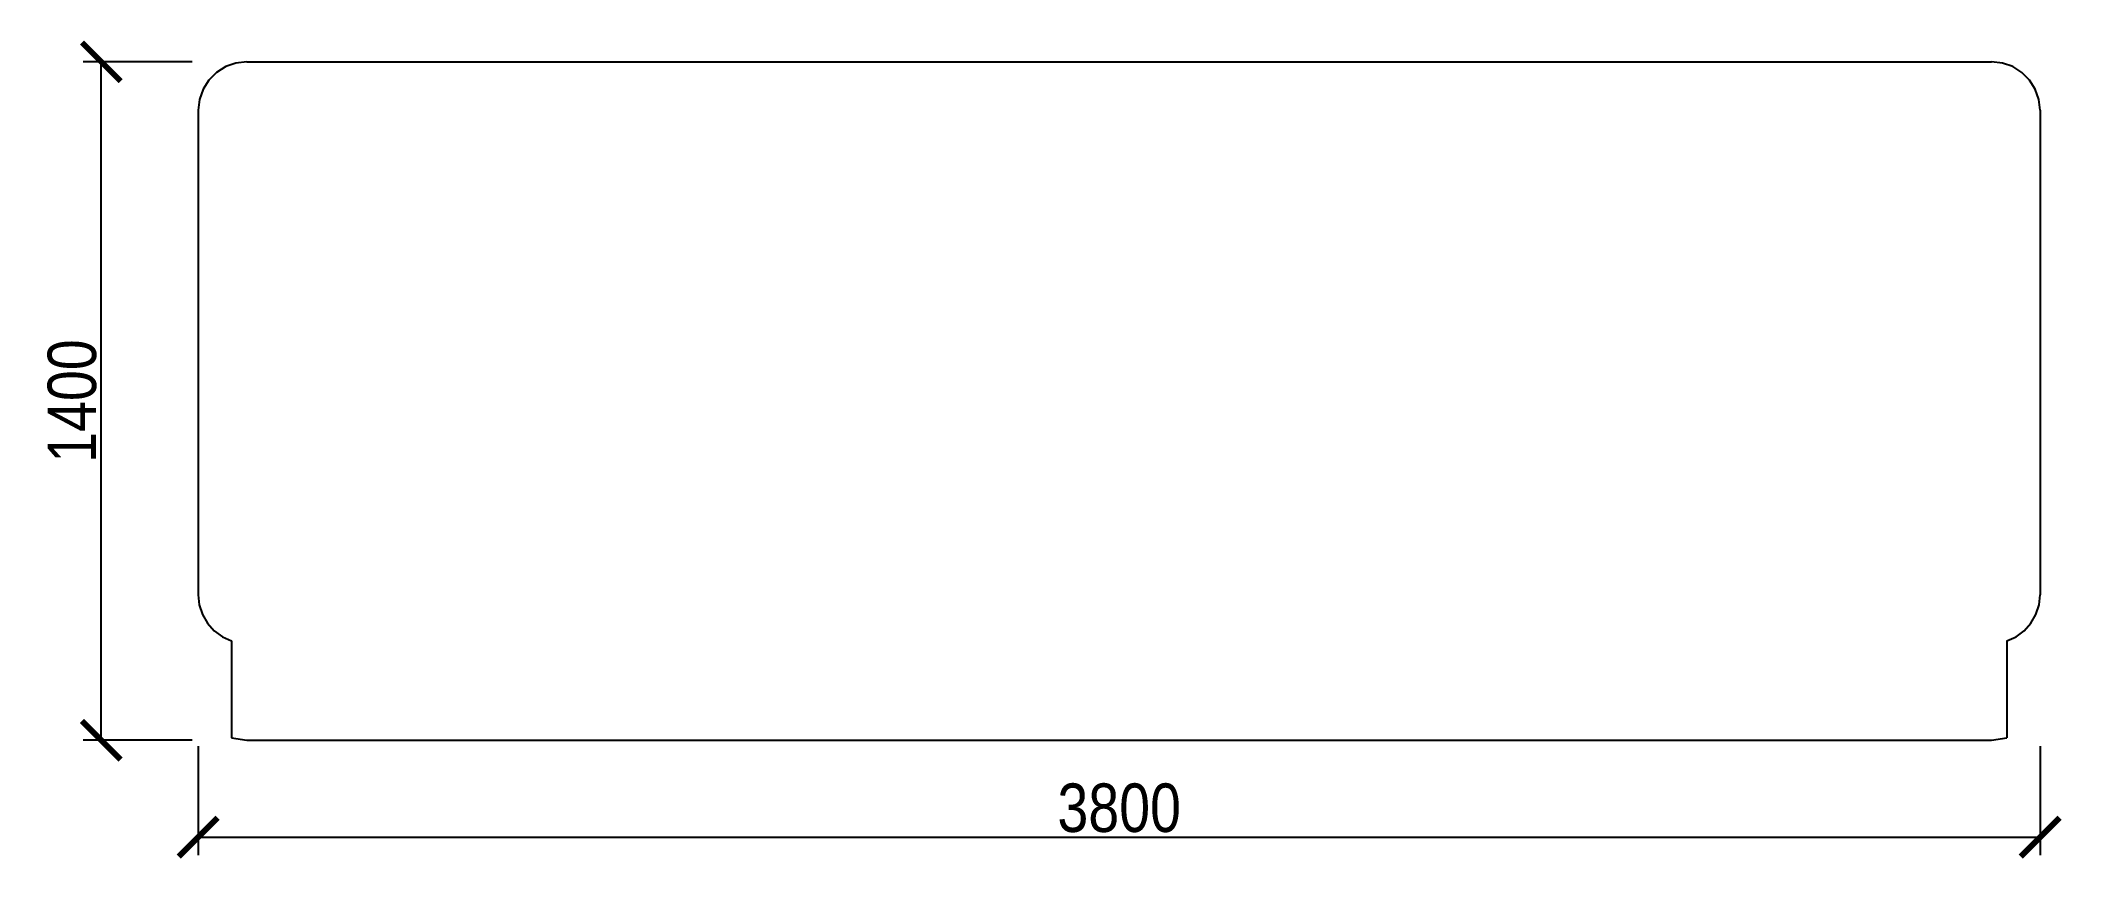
# Model space of a CAD drawing. Header units: metres. Extents: x -60 to 12.4, y -60.4 to 17.4.
# Drawn here: x -29.26 to 12.44, y 0.56 to 17.44 of the extents above; entities outside this region: 1.
import ezdxf

# ---------------------------------------------------------------- set-up
doc = ezdxf.new("R2010")
doc.units = ezdxf.units.M
doc.layers.add('WINDOW', color=7, linetype='Continuous')
doc.styles.add('OpenSansCondensed-Light', font='OpenSansCondensed-Light.ttf')
doc.dimstyles.new('EZDXF', dxfattribs={"dimtxt": 0.25, "dimasz": 0.175, "dimexe": 0.375, "dimexo": 0.125, "dimgap": 0.1, "dimtad": 1, "dimlfac": 100, "dimzin": 12, "dimdsep": 46, "dimtxsty": 'OpenSansCondensed-Light', "dimblk": 'ARCHTICK', "dimcen": 2.5, "dimazin": 3, "dimtfac": 0.5, "dimtmove": 2, "dimatfit": 3})

# ---------------------------------------------------------------- blocks, each defined once
blk = doc.blocks.new('_ARCHTICK')
at = {"color": 0, "linetype": 'BYBLOCK', "const_width": 0.15}
blk.add_lwpolyline([(-0.5, -0.5), (0.5, 0.5)], dxfattribs=at)

msp = doc.modelspace()

# ---------------------------------------------------------------- linework, layer by layer
at = {"layer": 'WINDOW'}
for points in [[(-25, 17), (-25.22252, 16.97493), (-25.43388, 16.90097), (-25.62349, 16.78183), (-25.78183, 16.62349), (-25.90097, 16.43388), (-25.97493, 16.22252), (-26, 16)], [(-25, 17), (-24.8, 17), (-24.6, 17), (-24.4, 17), (-24.2, 17), (-24, 17), (-23.8, 17), (-23.6, 17), (-23.4, 17), (-23.2, 17), (-23, 17), (-22.8, 17), (-22.6, 17), (-22.4, 17), (-22.2, 17), (-22, 17), (-21.8, 17), (-21.6, 17), (-21.4, 17), (-21.2, 17), (-21, 17), (-20.8, 17), (-20.6, 17), (-20.4, 17), (-20.2, 17), (-20, 17), (-19.8, 17), (-19.6, 17), (-19.4, 17), (-19.2, 17), (-19, 17), (-18.8, 17), (-18.6, 17), (-18.4, 17), (-18.2, 17), (-18, 17), (-17.8, 17), (-17.6, 17), (-17.4, 17), (-17.2, 17), (-17, 17), (-16.8, 17), (-16.6, 17), (-16.4, 17), (-16.2, 17), (-16, 17), (-15.8, 17), (-15.6, 17), (-15.4, 17), (-15.2, 17), (-15, 17), (-14.8, 17), (-14.6, 17), (-14.4, 17), (-14.2, 17), (-14, 17), (-13.8, 17), (-13.6, 17), (-13.4, 17), (-13.2, 17), (-13, 17), (-12.8, 17), (-12.6, 17), (-12.4, 17), (-12.2, 17), (-12, 17), (-11.8, 17), (-11.6, 17), (-11.4, 17), (-11.2, 17), (-11, 17), (-10.8, 17), (-10.6, 17), (-10.4, 17), (-10.2, 17), (-10, 17), (-9.8, 17), (-9.6, 17), (-9.4, 17), (-9.2, 17), (-9, 17), (-8.8, 17), (-8.6, 17), (-8.4, 17), (-8.2, 17), (-8, 17), (-7.8, 17), (-7.6, 17), (-7.4, 17), (-7.2, 17), (-7, 17), (-6.8, 17), (-6.6, 17), (-6.4, 17), (-6.2, 17), (-6, 17), (-5.8, 17), (-5.6, 17), (-5.4, 17), (-5.2, 17), (-5, 17), (-4.8, 17), (-4.6, 17), (-4.4, 17), (-4.2, 17), (-4, 17), (-3.8, 17), (-3.6, 17), (-3.4, 17), (-3.2, 17), (-3, 17), (-2.8, 17), (-2.6, 17), (-2.4, 17), (-2.2, 17), (-2, 17), (-1.8, 17), (-1.6, 17), (-1.4, 17), (-1.2, 17), (-1, 17), (-0.8, 17), (-0.6, 17), (-0.4, 17), (-0.2, 17), (0, 17), (0.2, 17), (0.4, 17), (0.6, 17), (0.8, 17), (1, 17), (1.2, 17), (1.4, 17), (1.6, 17), (1.8, 17), (2, 17), (2.2, 17), (2.4, 17), (2.6, 17), (2.8, 17), (3, 17), (3.2, 17), (3.4, 17), (3.6, 17), (3.8, 17), (4, 17), (4.2, 17), (4.4, 17), (4.6, 17), (4.8, 17), (5, 17), (5.2, 17), (5.4, 17), (5.6, 17), (5.8, 17), (6, 17), (6.2, 17), (6.4, 17), (6.6, 17), (6.8, 17), (7, 17), (7.2, 17), (7.4, 17), (7.6, 17), (7.8, 17), (8, 17), (8.2, 17), (8.4, 17), (8.6, 17), (8.8, 17), (9, 17), (9.2, 17), (9.4, 17), (9.6, 17), (9.8, 17), (10, 17), (10.2, 17), (10.4, 17), (10.6, 17), (10.8, 17), (11, 17)], [(12, 16), (11.97493, 16.22252), (11.90097, 16.43388), (11.78183, 16.62349), (11.62349, 16.78183), (11.43388, 16.90097), (11.22252, 16.97493), (11, 17)], [(-26, 16), (-26, 15.8), (-26, 15.6), (-26, 15.4), (-26, 15.2), (-26, 15), (-26, 14.8), (-26, 14.6), (-26, 14.4), (-26, 14.2), (-26, 14), (-26, 13.8), (-26, 13.6), (-26, 13.4), (-26, 13.2), (-26, 13), (-26, 12.8), (-26, 12.6), (-26, 12.4), (-26, 12.2), (-26, 12), (-26, 11.8), (-26, 11.6), (-26, 11.4), (-26, 11.2), (-26, 11), (-26, 10.8), (-26, 10.6), (-26, 10.4), (-26, 10.2), (-26, 10), (-26, 9.8), (-26, 9.6), (-26, 9.4), (-26, 9.2), (-26, 9), (-26, 8.8), (-26, 8.6), (-26, 8.4), (-26, 8.2), (-26, 8), (-26, 7.8), (-26, 7.6), (-26, 7.4), (-26, 7.2), (-26, 7), (-26, 6.8), (-26, 6.6), (-26, 6.4), (-26, 6.2), (-26, 6)], [(12, 16), (12, 15.8), (12, 15.6), (12, 15.4), (12, 15.2), (12, 15), (12, 14.8), (12, 14.6), (12, 14.4), (12, 14.2), (12, 14), (12, 13.8), (12, 13.6), (12, 13.4), (12, 13.2), (12, 13), (12, 12.8), (12, 12.6), (12, 12.4), (12, 12.2), (12, 12), (12, 11.8), (12, 11.6), (12, 11.4), (12, 11.2), (12, 11), (12, 10.8), (12, 10.6), (12, 10.4), (12, 10.2), (12, 10), (12, 9.8), (12, 9.6), (12, 9.4), (12, 9.2), (12, 9), (12, 8.8), (12, 8.6), (12, 8.4), (12, 8.2), (12, 8), (12, 7.8), (12, 7.6), (12, 7.4), (12, 7.2), (12, 7), (12, 6.8), (12, 6.6), (12, 6.4), (12, 6.2), (12, 6)], [(-26, 6), (-25.97827, 5.79264), (-25.91401, 5.5943), (-25.81002, 5.41359), (-25.67081, 5.25837), (-25.50245, 5.1354), (-25.31225, 5.05)], [(11.31225, 5.05), (11.50245, 5.1354), (11.67081, 5.25837), (11.81002, 5.41359), (11.91401, 5.5943), (11.97827, 5.79264), (12, 6)], [(-25.31225, 5.05), (-25.31225, 4.85), (-25.31225, 4.65), (-25.31225, 4.45), (-25.31225, 4.25), (-25.31225, 4.05), (-25.31225, 3.85), (-25.31225, 3.65), (-25.31225, 3.45), (-25.31225, 3.25), (-25.31225, 3.05)], [(11.31225, 5.05), (11.31225, 4.85), (11.31225, 4.65), (11.31225, 4.45), (11.31225, 4.25), (11.31225, 4.05), (11.31225, 3.85), (11.31225, 3.65), (11.31225, 3.45), (11.31225, 3.25), (11.31225, 3.05)], [(-25.31225, 3.05), (-25, 3)], [(-25, 3), (-24.8, 3), (-24.6, 3), (-24.4, 3), (-24.2, 3), (-24, 3), (-23.8, 3), (-23.6, 3), (-23.4, 3), (-23.2, 3), (-23, 3), (-22.8, 3), (-22.6, 3), (-22.4, 3), (-22.2, 3), (-22, 3), (-21.8, 3), (-21.6, 3), (-21.4, 3), (-21.2, 3), (-21, 3), (-20.8, 3), (-20.6, 3), (-20.4, 3), (-20.2, 3), (-20, 3), (-19.8, 3), (-19.6, 3), (-19.4, 3), (-19.2, 3), (-19, 3), (-18.8, 3), (-18.6, 3), (-18.4, 3), (-18.2, 3), (-18, 3), (-17.8, 3), (-17.6, 3), (-17.4, 3), (-17.2, 3), (-17, 3), (-16.8, 3), (-16.6, 3), (-16.4, 3), (-16.2, 3), (-16, 3), (-15.8, 3), (-15.6, 3), (-15.4, 3), (-15.2, 3), (-15, 3), (-14.8, 3), (-14.6, 3), (-14.4, 3), (-14.2, 3), (-14, 3), (-13.8, 3), (-13.6, 3), (-13.4, 3), (-13.2, 3), (-13, 3), (-12.8, 3), (-12.6, 3), (-12.4, 3), (-12.2, 3), (-12, 3), (-11.8, 3), (-11.6, 3), (-11.4, 3), (-11.2, 3), (-11, 3), (-10.8, 3), (-10.6, 3), (-10.4, 3), (-10.2, 3), (-10, 3), (-9.8, 3), (-9.6, 3), (-9.4, 3), (-9.2, 3), (-9, 3), (-8.8, 3), (-8.6, 3), (-8.4, 3), (-8.2, 3), (-8, 3), (-7.8, 3), (-7.6, 3), (-7.4, 3), (-7.2, 3), (-7, 3), (-6.8, 3), (-6.6, 3), (-6.4, 3), (-6.2, 3), (-6, 3), (-5.8, 3), (-5.6, 3), (-5.4, 3), (-5.2, 3), (-5, 3), (-4.8, 3), (-4.6, 3), (-4.4, 3), (-4.2, 3), (-4, 3), (-3.8, 3), (-3.6, 3), (-3.4, 3), (-3.2, 3), (-3, 3), (-2.8, 3), (-2.6, 3), (-2.4, 3), (-2.2, 3), (-2, 3), (-1.8, 3), (-1.6, 3), (-1.4, 3), (-1.2, 3), (-1, 3), (-0.8, 3), (-0.6, 3), (-0.4, 3), (-0.2, 3), (0, 3), (0.2, 3), (0.4, 3), (0.6, 3), (0.8, 3), (1, 3), (1.2, 3), (1.4, 3), (1.6, 3), (1.8, 3), (2, 3), (2.2, 3), (2.4, 3), (2.6, 3), (2.8, 3), (3, 3), (3.2, 3), (3.4, 3), (3.6, 3), (3.8, 3), (4, 3), (4.2, 3), (4.4, 3), (4.6, 3), (4.8, 3), (5, 3), (5.2, 3), (5.4, 3), (5.6, 3), (5.8, 3), (6, 3), (6.2, 3), (6.4, 3), (6.6, 3), (6.8, 3), (7, 3), (7.2, 3), (7.4, 3), (7.6, 3), (7.8, 3), (8, 3), (8.2, 3), (8.4, 3), (8.6, 3), (8.8, 3), (9, 3), (9.2, 3), (9.4, 3), (9.6, 3), (9.8, 3), (10, 3), (10.2, 3), (10.4, 3), (10.6, 3), (10.8, 3), (11, 3)], [(11, 3), (11.31225, 3.05)]]:
    msp.add_lwpolyline(points, dxfattribs=at)

# ---------------------------------------------------------------- texts
msp.add_text('Thickness (X) 2.00; print -0.05/side vs slot; bond with 2-part epoxy; 0.3x45 outer chamfer', height=1.2).set_placement((-60, -60))

# ---------------------------------------------------------------- dimensions: what is measured, and where the dimension line sits
msp.add_linear_dim(base=(-28, 3), p1=(-26, 3), p2=(-26, 17), angle=90, dimstyle='EZDXF', override={"dimtxt": 1, "dimasz": 0.8}).render()
msp.add_linear_dim(base=(-26, 1), p1=(-26, 3), p2=(12, 3), dimstyle='EZDXF', override={"dimtxt": 1, "dimasz": 0.8}).render()

doc.saveas('drawing.dxf')
